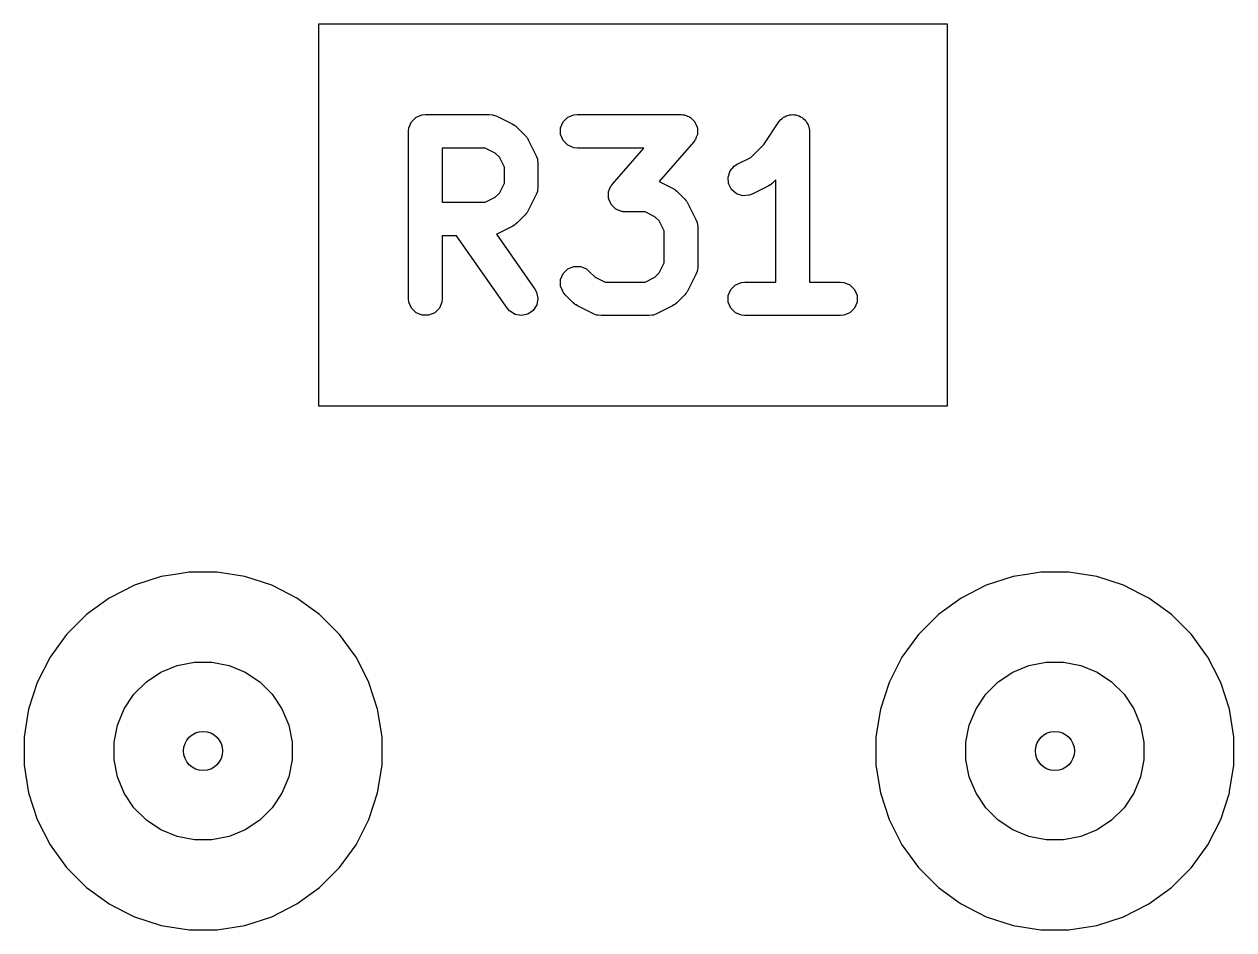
# Model space of a CAD drawing. Extents: x 20 to 124, y -124 to -20.
# Drawn here: x 48.33 to 59.15, y -93.6 to -85.49 of the extents above; entities that cross this region are included whole.
import ezdxf

# ---------------------------------------------------------------- set-up
doc = ezdxf.new("R2010")
doc.units = 0
doc.layers.add('BLACK', color=7, linetype='CONTINUOUS')
doc.layers.add('WHITE', color=7, linetype='CONTINUOUS')

msp = doc.modelspace()

# ---------------------------------------------------------------- linework, layer by layer
at = {"layer": 'BLACK', "linetype": 'CONTINUOUS'}
for p, q in [((56.588357, -85.494984), (50.963071, -85.494984)), ((50.963071, -85.494984), (50.963071, -88.911655)), ((56.588357, -85.874038), (56.588357, -85.494984)), ((56.588357, -88.911655), (56.588357, -85.874038)), ((51.793851, -86.369992), (51.835235, -86.328608)), ((51.835235, -86.328608), (51.889307, -86.30621)), ((51.889307, -86.30621), (51.918571, -86.303328)), ((51.918571, -86.303328), (52.49, -86.303328)), ((52.49, -86.303328), (52.519264, -86.30621)), ((52.519264, -86.30621), (52.524244, -86.308273)), ((52.524244, -86.308273), (52.529619, -86.308655)), ((52.529619, -86.308655), (52.557082, -86.319164)), ((52.557082, -86.319164), (52.699939, -86.390593)), ((53.150994, -86.369992), (53.192378, -86.328608)), ((53.192378, -86.328608), (53.24645, -86.30621)), ((53.24645, -86.30621), (53.275714, -86.303328)), ((53.275714, -86.303328), (54.204286, -86.303328)), ((54.204286, -86.303328), (54.219763, -86.304852)), ((54.219763, -86.304852), (54.223698, -86.30459)), ((54.223698, -86.30459), (54.226408, -86.305506)), ((54.226408, -86.305506), (54.23355, -86.30621)), ((54.23355, -86.30621), (54.256064, -86.315536)), ((54.256064, -86.315536), (54.27914, -86.32334)), ((54.27914, -86.32334), (54.282947, -86.326671)), ((54.282947, -86.326671), (54.287622, -86.328608)), ((54.287622, -86.328608), (54.304851, -86.345837)), ((54.304851, -86.345837), (54.323187, -86.361881)), ((55.079676, -86.36988), (55.098108, -86.347372)), ((55.098108, -86.347372), (55.11045, -86.339106)), ((55.11045, -86.339106), (55.120949, -86.328608)), ((55.120949, -86.328608), (55.134525, -86.322984)), ((55.134525, -86.322984), (55.146738, -86.314806)), ((55.146738, -86.314806), (55.161299, -86.311893)), ((55.161299, -86.311893), (55.175021, -86.30621)), ((55.175021, -86.30621), (55.189718, -86.30621)), ((55.189718, -86.30621), (55.204128, -86.303328)), ((55.204128, -86.303328), (55.218698, -86.30621)), ((55.218698, -86.30621), (55.233549, -86.30621)), ((55.233549, -86.30621), (55.247123, -86.311832)), ((55.247123, -86.311832), (55.261542, -86.314685)), ((55.261542, -86.314685), (55.273902, -86.322925)), ((55.273902, -86.322925), (55.287621, -86.328608)), ((55.287621, -86.328608), (55.29801, -86.338997)), ((55.29801, -86.338997), (55.310241, -86.347151)), ((55.310241, -86.347151), (55.318506, -86.359493)), ((51.768571, -86.453328), (51.771453, -86.424064)), ((51.768571, -87.953328), (51.768571, -86.453328)), ((51.771453, -86.424064), (51.793851, -86.369992)), ((52.699939, -86.390593), (52.712534, -86.398521)), ((52.712534, -86.398521), (52.716191, -86.400036)), ((52.716191, -86.400036), (52.720308, -86.403415)), ((52.720308, -86.403415), (52.724825, -86.406258)), ((52.724825, -86.406258), (52.727422, -86.409252)), ((52.727422, -86.409252), (52.738922, -86.41869)), ((52.738922, -86.41869), (52.810351, -86.490118)), ((53.128596, -86.424064), (53.150994, -86.369992)), ((53.128596, -86.482592), (53.128596, -86.424064)), ((54.323187, -86.361881), (54.325429, -86.366415)), ((54.325429, -86.366415), (54.329006, -86.369992)), ((54.329006, -86.369992), (54.338332, -86.392508)), ((54.338332, -86.392508), (54.349131, -86.414344)), ((54.349131, -86.414344), (54.349467, -86.419388)), ((54.349467, -86.419388), (54.351404, -86.424064)), ((54.351404, -86.424064), (54.351404, -86.448439)), ((54.351404, -86.448439), (54.353024, -86.47274)), ((54.944858, -86.572051), (55.079478, -86.370123)), ((55.079478, -86.370123), (55.079544, -86.370042)), ((55.079544, -86.370042), (55.079565, -86.369992)), ((55.079565, -86.369992), (55.079676, -86.36988)), ((55.318506, -86.359493), (55.329005, -86.369992)), ((55.329005, -86.369992), (55.334628, -86.383568)), ((55.334628, -86.383568), (55.342807, -86.395781)), ((55.342807, -86.395781), (55.345719, -86.410343)), ((55.345719, -86.410343), (55.351403, -86.424064)), ((55.351403, -86.424064), (55.354254, -86.453016)), ((55.354254, -86.453016), (55.354285, -86.45317)), ((55.354285, -86.45317), (55.354274, -86.453222)), ((55.354274, -86.453222), (55.354285, -86.453328)), ((55.354285, -86.453328), (55.354285, -87.803328)), ((52.810351, -86.490118), (52.819793, -86.501623)), ((52.819793, -86.501623), (52.822785, -86.504218)), ((52.822785, -86.504218), (52.825624, -86.508728)), ((52.825624, -86.508728), (52.829006, -86.512849)), ((52.829006, -86.512849), (52.830521, -86.516508)), ((52.830521, -86.516508), (52.83845, -86.529103)), ((52.83845, -86.529103), (52.909878, -86.671961)), ((53.150994, -86.536664), (53.128596, -86.482592)), ((53.192378, -86.578048), (53.150994, -86.536664)), ((54.317172, -86.552104), (54.010238, -86.902886)), ((54.326215, -86.539454), (54.317172, -86.552104)), ((54.329006, -86.536664), (54.326215, -86.539454)), ((54.330101, -86.534019), (54.329006, -86.536664)), ((54.334274, -86.528183), (54.330101, -86.534019)), ((54.342079, -86.505103), (54.334274, -86.528183)), ((54.351404, -86.482592), (54.342079, -86.505103)), ((54.353024, -86.47274), (54.351404, -86.47753)), ((54.351404, -86.47753), (54.351404, -86.482592)), ((52.45459, -86.603328), (52.068571, -86.603328)), ((52.068571, -86.603328), (52.068571, -87.089042)), ((52.544004, -86.648035), (52.45459, -86.603328)), ((52.581008, -86.685039), (52.544004, -86.648035)), ((52.909878, -86.671961), (52.920388, -86.699424)), ((53.24645, -86.600446), (53.192378, -86.578048)), ((53.275714, -86.603328), (53.24645, -86.600446)), ((53.873721, -86.603328), (53.275714, -86.603328)), ((53.591399, -86.925981), (53.873721, -86.603328)), ((54.829717, -86.687192), (54.944858, -86.572051)), ((52.625714, -86.774451), (52.581008, -86.685039)), ((52.625714, -86.917918), (52.625714, -86.774451)), ((52.920388, -86.699424), (52.920769, -86.704799)), ((52.920769, -86.704799), (52.922832, -86.709778)), ((52.922832, -86.709778), (52.925714, -86.739042)), ((52.925714, -86.739042), (52.925714, -86.953328)), ((54.645399, -86.807616), (54.683746, -86.763401)), ((54.683746, -86.763401), (54.708632, -86.747736)), ((54.708632, -86.747736), (54.829717, -86.687192)), ((54.626892, -86.863139), (54.645399, -86.807616)), ((54.631041, -86.921519), (54.626892, -86.863139)), ((55.054285, -86.886889), (55.024637, -86.916537)), ((55.054285, -87.803328), (55.054285, -86.886889)), ((52.581007, -87.007331), (52.625714, -86.917918)), ((52.920388, -86.992946), (52.909878, -87.020409)), ((52.920769, -86.98757), (52.920388, -86.992946)), ((52.922832, -86.982592), (52.920769, -86.98757)), ((52.925714, -86.953328), (52.922832, -86.982592)), ((53.555547, -87.005345), (53.557168, -87.000552)), ((53.557168, -86.995493), (53.566491, -86.972984)), ((53.557168, -87.000552), (53.557168, -86.995493)), ((53.566491, -86.972984), (53.574298, -86.949903)), ((53.574298, -86.949903), (53.578469, -86.944066)), ((53.578469, -86.944066), (53.579566, -86.941421)), ((53.579566, -86.941421), (53.582355, -86.938631)), ((53.582355, -86.938631), (53.591399, -86.925981)), ((54.010238, -86.902886), (54.128511, -86.962021)), ((54.128511, -86.962021), (54.141105, -86.969949)), ((54.141105, -86.969949), (54.144765, -86.971465)), ((54.144765, -86.971465), (54.148885, -86.974846)), ((54.148885, -86.974846), (54.153396, -86.977686)), ((54.153396, -86.977686), (54.15599, -86.980677)), ((54.15599, -86.980677), (54.167496, -86.99012)), ((54.167496, -86.99012), (54.238924, -87.061549)), ((54.657215, -86.973868), (54.631041, -86.921519)), ((54.70143, -87.012215), (54.657215, -86.973868)), ((54.985653, -86.944635), (54.842796, -87.016064)), ((54.998246, -86.936707), (54.985653, -86.944635)), ((55.001906, -86.935192), (54.998246, -86.936707)), ((55.006025, -86.93181), (55.001906, -86.935192)), ((55.010539, -86.92897), (55.006025, -86.93181)), ((55.013135, -86.925976), (55.010539, -86.92897)), ((55.024637, -86.916537), (55.013135, -86.925976)), ((52.068571, -87.089042), (52.45459, -87.089042)), ((52.45459, -87.089042), (52.544002, -87.044336)), ((52.544002, -87.044336), (52.581007, -87.007331)), ((52.909878, -87.020409), (52.83845, -87.163267)), ((53.557168, -87.029654), (53.555547, -87.005345)), ((53.557168, -87.054021), (53.557168, -87.029654)), ((53.559104, -87.058696), (53.557168, -87.054021)), ((53.559441, -87.063741), (53.559104, -87.058696)), ((53.570239, -87.085576), (53.559441, -87.063741)), ((53.579566, -87.108093), (53.570239, -87.085576)), ((53.583142, -87.111669), (53.579566, -87.108093)), ((54.238924, -87.061549), (54.248362, -87.073049)), ((54.248362, -87.073049), (54.251356, -87.075646)), ((54.251356, -87.075646), (54.254196, -87.080158)), ((54.254196, -87.080158), (54.257578, -87.084279)), ((54.257578, -87.084279), (54.259093, -87.087938)), ((54.259093, -87.087938), (54.267021, -87.100532)), ((54.267021, -87.100532), (54.33845, -87.243388)), ((54.756953, -87.030722), (54.70143, -87.012215)), ((54.815333, -87.026573), (54.756953, -87.030722)), ((54.842796, -87.016064), (54.815333, -87.026573)), ((52.810352, -87.202251), (52.738923, -87.27368)), ((52.819793, -87.190746), (52.810352, -87.202251)), ((52.822785, -87.188152), (52.819793, -87.190746)), ((52.825623, -87.183642), (52.822785, -87.188152)), ((52.829007, -87.17952), (52.825623, -87.183642)), ((52.830523, -87.175858), (52.829007, -87.17952)), ((52.83845, -87.163267), (52.830523, -87.175858)), ((53.585385, -87.116204), (53.583142, -87.111669)), ((53.60372, -87.132247), (53.585385, -87.116204)), ((53.62095, -87.149477), (53.60372, -87.132247)), ((53.625624, -87.151413), (53.62095, -87.149477)), ((53.629432, -87.154745), (53.625624, -87.151413)), ((53.652513, -87.162551), (53.629432, -87.154745)), ((53.675022, -87.171875), (53.652513, -87.162551)), ((53.682159, -87.172577), (53.675022, -87.171875)), ((53.684874, -87.173496), (53.682159, -87.172577)), ((53.688813, -87.173233), (53.684874, -87.173496)), ((53.704286, -87.174757), (53.688813, -87.173233)), ((53.883162, -87.174757), (53.704286, -87.174757)), ((53.972575, -87.219463), (53.883162, -87.174757)), ((52.699939, -87.301778), (52.557082, -87.373206)), ((52.712532, -87.29385), (52.699939, -87.301778)), ((52.716192, -87.292335), (52.712532, -87.29385)), ((52.720311, -87.288953), (52.716192, -87.292335)), ((52.724825, -87.286113), (52.720311, -87.288953)), ((52.727421, -87.283119), (52.724825, -87.286113)), ((52.738923, -87.27368), (52.727421, -87.283119)), ((54.009578, -87.256467), (53.972575, -87.219463)), ((54.054286, -87.345881), (54.009578, -87.256467)), ((54.33845, -87.243388), (54.348959, -87.270852)), ((54.348959, -87.270852), (54.34934, -87.276226)), ((54.34934, -87.276226), (54.351404, -87.281207)), ((54.351404, -87.281207), (54.354286, -87.310471)), ((54.354286, -87.310471), (54.354286, -87.667614)), ((52.197616, -87.389042), (52.068571, -87.389042)), ((52.068571, -87.389042), (52.068571, -87.953328)), ((52.652829, -88.039347), (52.197616, -87.389042)), ((52.557082, -87.373206), (52.553647, -87.37452)), ((52.553647, -87.37452), (52.898599, -87.867309)), ((54.054286, -87.632203), (54.054286, -87.345881)), ((54.009578, -87.721617), (54.054286, -87.632203)), ((53.128596, -87.781208), (53.150993, -87.727136)), ((53.150993, -87.727136), (53.192379, -87.68575)), ((53.192379, -87.68575), (53.246451, -87.663353)), ((53.246451, -87.663353), (53.304977, -87.663353)), ((53.304977, -87.663353), (53.359049, -87.68575)), ((53.359049, -87.68575), (53.38178, -87.704405)), ((53.38178, -87.704405), (53.435996, -87.758621)), ((53.972575, -87.758621), (54.009578, -87.721617)), ((54.33845, -87.734697), (54.267021, -87.877553)), ((54.348959, -87.707233), (54.33845, -87.734697)), ((54.34934, -87.701858), (54.348959, -87.707233)), ((54.351404, -87.696878), (54.34934, -87.701858)), ((54.354286, -87.667614), (54.351404, -87.696878)), ((53.128596, -87.839734), (53.128596, -87.781208)), ((53.150993, -87.893806), (53.128596, -87.839734)), ((53.435996, -87.758621), (53.52541, -87.803328)), ((53.52541, -87.803328), (53.883162, -87.803328)), ((53.883162, -87.803328), (53.972575, -87.758621)), ((54.650994, -87.869992), (54.692378, -87.828608)), ((54.692378, -87.828608), (54.74645, -87.80621)), ((54.74645, -87.80621), (54.775714, -87.803328)), ((54.775714, -87.803328), (55.054285, -87.803328)), ((55.354285, -87.803328), (55.632857, -87.803328)), ((55.632857, -87.803328), (55.662121, -87.80621)), ((55.662121, -87.80621), (55.716193, -87.828608)), ((55.716193, -87.828608), (55.757577, -87.869992)), ((51.771453, -87.982592), (51.768571, -87.953328)), ((52.068571, -87.953328), (52.065689, -87.982592)), ((52.898599, -87.867309), (52.91302, -87.892935)), ((52.91302, -87.892935), (52.925679, -87.950077)), ((52.925679, -87.950077), (52.915508, -88.007713)), ((53.169648, -87.916537), (53.150993, -87.893806)), ((53.241077, -87.987966), (53.169648, -87.916537)), ((54.238924, -87.916536), (54.167496, -87.987965)), ((54.248362, -87.905035), (54.238924, -87.916536)), ((54.251356, -87.902439), (54.248362, -87.905035)), ((54.254196, -87.897926), (54.251356, -87.902439)), ((54.257578, -87.893806), (54.254196, -87.897926)), ((54.259093, -87.890146), (54.257578, -87.893806)), ((54.267021, -87.877553), (54.259093, -87.890146)), ((54.628596, -87.924064), (54.650994, -87.869992)), ((54.628596, -87.982592), (54.628596, -87.924064)), ((55.757577, -87.869992), (55.779975, -87.924064)), ((55.779975, -87.924064), (55.779975, -87.982592)), ((51.793851, -88.036664), (51.771453, -87.982592)), ((51.835235, -88.078048), (51.793851, -88.036664)), ((51.889307, -88.100446), (51.835235, -88.078048)), ((52.001907, -88.078048), (51.947835, -88.100446)), ((52.043291, -88.036664), (52.001907, -88.078048)), ((52.065689, -87.982592), (52.043291, -88.036664)), ((52.671972, -88.061669), (52.652829, -88.039347)), ((52.721329, -88.093122), (52.671972, -88.061669)), ((52.884055, -88.05707), (52.836107, -88.090634)), ((52.915508, -88.007713), (52.884055, -88.05707)), ((53.252581, -87.997407), (53.241077, -87.987966)), ((53.255176, -88.000399), (53.252581, -87.997407)), ((53.259685, -88.003237), (53.255176, -88.000399)), ((53.263808, -88.006621), (53.259685, -88.003237)), ((53.267469, -88.008137), (53.263808, -88.006621)), ((53.280061, -88.016064), (53.267469, -88.008137)), ((53.422919, -88.087492), (53.280061, -88.016064)), ((54.128511, -88.016064), (53.985652, -88.087492)), ((54.141105, -88.008135), (54.128511, -88.016064)), ((54.144765, -88.00662), (54.141105, -88.008135)), ((54.148885, -88.003238), (54.144765, -88.00662)), ((54.153396, -88.000399), (54.148885, -88.003238)), ((54.15599, -87.997407), (54.153396, -88.000399)), ((54.167496, -87.987965), (54.15599, -87.997407)), ((54.650994, -88.036664), (54.628596, -87.982592)), ((54.692378, -88.078048), (54.650994, -88.036664)), ((54.74645, -88.100446), (54.692378, -88.078048)), ((55.716193, -88.078048), (55.662121, -88.100446)), ((55.757577, -88.036664), (55.716193, -88.078048)), ((55.779975, -87.982592), (55.757577, -88.036664)), ((51.947835, -88.100446), (51.889307, -88.100446)), ((52.778965, -88.103293), (52.721329, -88.093122)), ((52.836107, -88.090634), (52.778965, -88.103293)), ((53.450382, -88.098002), (53.422919, -88.087492)), ((53.455757, -88.098383), (53.450382, -88.098002)), ((53.460736, -88.100446), (53.455757, -88.098383)), ((53.49, -88.103328), (53.460736, -88.100446)), ((53.918571, -88.103328), (53.49, -88.103328)), ((53.947835, -88.100446), (53.918571, -88.103328)), ((53.952813, -88.098383), (53.947835, -88.100446)), ((53.958189, -88.098002), (53.952813, -88.098383)), ((53.985652, -88.087492), (53.958189, -88.098002)), ((54.775714, -88.103328), (54.74645, -88.100446)), ((55.632857, -88.103328), (54.775714, -88.103328)), ((55.662121, -88.100446), (55.632857, -88.103328)), ((50.963071, -88.911655), (56.588357, -88.911655)), ((49.555214, -90.43891), (49.315616, -90.51676)), ((49.679626, -90.419205), (49.555214, -90.43891)), ((49.804038, -90.3995), (49.679626, -90.419205)), ((50.055962, -90.3995), (49.804038, -90.3995)), ((50.304785, -90.43891), (50.055962, -90.3995)), ((50.544383, -90.51676), (50.304785, -90.43891)), ((57.175214, -90.43891), (56.935616, -90.51676)), ((57.299626, -90.419205), (57.175214, -90.43891)), ((57.424038, -90.3995), (57.299626, -90.419205)), ((57.675962, -90.3995), (57.424038, -90.3995)), ((57.924785, -90.43891), (57.675962, -90.3995)), ((58.164383, -90.51676), (57.924785, -90.43891)), ((49.315616, -90.51676), (49.091151, -90.631132)), ((50.698747, -90.595413), (50.544383, -90.51676)), ((56.935616, -90.51676), (56.711151, -90.631132)), ((58.318747, -90.595413), (58.164383, -90.51676)), ((49.091151, -90.631132), (48.88735, -90.779201)), ((50.768845, -90.63113), (50.698747, -90.595413)), ((50.768847, -90.631131), (50.768845, -90.63113)), ((50.768848, -90.631132), (50.768847, -90.631131)), ((50.972649, -90.779201), (50.768848, -90.631132)), ((56.711151, -90.631132), (56.50735, -90.779201)), ((58.388845, -90.63113), (58.318747, -90.595413)), ((58.388847, -90.631131), (58.388845, -90.63113)), ((58.388848, -90.631132), (58.388847, -90.631131)), ((58.592649, -90.779201), (58.388848, -90.631132)), ((48.887345, -90.779205), (48.709205, -90.957345)), ((48.88735, -90.779201), (48.887345, -90.779205)), ((50.972654, -90.779205), (50.972649, -90.779201)), ((51.150794, -90.957345), (50.972654, -90.779205)), ((56.507345, -90.779205), (56.329205, -90.957345)), ((56.50735, -90.779201), (56.507345, -90.779205)), ((58.592654, -90.779205), (58.592649, -90.779201)), ((58.770794, -90.957345), (58.592654, -90.779205)), ((48.709201, -90.95735), (48.561132, -91.161151)), ((48.709205, -90.957345), (48.709201, -90.95735)), ((51.150798, -90.95735), (51.150794, -90.957345)), ((51.279952, -91.135117), (51.150798, -90.95735)), ((56.329201, -90.95735), (56.181132, -91.161151)), ((56.329205, -90.957345), (56.329201, -90.95735)), ((58.770798, -90.95735), (58.770794, -90.957345)), ((58.899952, -91.135117), (58.770798, -90.95735)), ((48.561132, -91.161151), (48.44676, -91.385616)), ((49.697772, -91.234448), (49.851586, -91.203852)), ((49.851586, -91.203852), (50.008414, -91.203852)), ((50.008414, -91.203852), (50.162228, -91.234448)), ((51.29887, -91.161155), (51.279952, -91.135117)), ((51.348693, -91.258939), (51.29887, -91.161155)), ((56.181132, -91.161151), (56.06676, -91.385616)), ((57.317772, -91.234448), (57.471586, -91.203852)), ((57.471586, -91.203852), (57.628414, -91.203852)), ((57.628414, -91.203852), (57.782228, -91.234448)), ((58.91887, -91.161155), (58.899952, -91.135117)), ((58.968693, -91.258939), (58.91887, -91.161155)), ((49.422485, -91.381592), (49.552883, -91.294463)), ((49.552883, -91.294463), (49.697772, -91.234448)), ((50.162228, -91.234448), (50.307117, -91.294463)), ((50.307117, -91.294463), (50.437515, -91.381592)), ((51.413239, -91.385616), (51.348693, -91.258939)), ((57.042485, -91.381592), (57.172883, -91.294463)), ((57.172883, -91.294463), (57.317772, -91.234448)), ((57.782228, -91.234448), (57.927117, -91.294463)), ((57.927117, -91.294463), (58.057515, -91.381592)), ((59.033239, -91.385616), (58.968693, -91.258939)), ((48.44676, -91.385616), (48.36891, -91.625214)), ((49.311592, -91.492485), (49.422485, -91.381592)), ((50.437515, -91.381592), (50.548408, -91.492485)), ((51.413239, -91.385618), (51.413239, -91.385616)), ((51.413241, -91.385621), (51.413239, -91.385618)), ((51.49109, -91.625215), (51.413241, -91.385621)), ((56.06676, -91.385616), (55.98891, -91.625214)), ((56.931592, -91.492485), (57.042485, -91.381592)), ((58.057515, -91.381592), (58.168408, -91.492485)), ((59.033239, -91.385618), (59.033239, -91.385616)), ((59.033241, -91.385621), (59.033239, -91.385618)), ((59.11109, -91.625215), (59.033241, -91.385621)), ((49.224463, -91.622883), (49.311592, -91.492485)), ((50.548408, -91.492485), (50.635537, -91.622883)), ((56.844463, -91.622883), (56.931592, -91.492485)), ((58.168408, -91.492485), (58.255537, -91.622883)), ((48.36891, -91.625214), (48.3295, -91.874038)), ((49.164448, -91.767772), (49.224463, -91.622883)), ((50.635537, -91.622883), (50.695552, -91.767772)), ((51.5305, -91.874038), (51.49109, -91.625215)), ((55.98891, -91.625214), (55.9495, -91.874038)), ((56.784448, -91.767772), (56.844463, -91.622883)), ((58.255537, -91.622883), (58.315552, -91.767772)), ((59.1505, -91.874038), (59.11109, -91.625215)), ((49.133852, -91.921586), (49.164448, -91.767772)), ((50.695552, -91.767772), (50.726148, -91.921586)), ((56.753852, -91.921586), (56.784448, -91.767772)), ((58.315552, -91.767772), (58.346148, -91.921586)), ((48.3295, -91.874038), (48.3295, -92.125961)), ((49.133852, -92.078414), (49.133852, -91.921586)), ((50.726148, -91.921586), (50.726148, -92.078414)), ((51.5305, -92.125962), (51.5305, -91.874038)), ((55.9495, -91.874038), (55.9495, -92.125961)), ((56.753852, -92.078414), (56.753852, -91.921586)), ((58.346148, -91.921586), (58.346148, -92.078414)), ((59.1505, -92.125962), (59.1505, -91.874038)), ((49.164448, -92.232228), (49.133852, -92.078414)), ((50.726148, -92.078414), (50.695552, -92.232228)), ((56.784448, -92.232228), (56.753852, -92.078414)), ((58.346148, -92.078414), (58.315552, -92.232228)), ((48.3295, -92.125961), (48.36891, -92.374785)), ((51.49109, -92.374785), (51.5305, -92.125962)), ((55.9495, -92.125961), (55.98891, -92.374785)), ((59.11317, -92.361655), (59.1505, -92.125962)), ((49.224463, -92.377117), (49.164448, -92.232228)), ((50.695552, -92.232228), (50.635537, -92.377117)), ((56.844463, -92.377117), (56.784448, -92.232228)), ((58.315552, -92.232228), (58.255537, -92.377117)), ((48.36891, -92.374785), (48.44676, -92.614383)), ((49.311592, -92.507515), (49.224463, -92.377117)), ((50.635537, -92.377117), (50.548408, -92.507515)), ((51.413241, -92.614379), (51.49109, -92.374785)), ((55.98891, -92.374785), (56.06676, -92.614383)), ((56.931592, -92.507515), (56.844463, -92.377117)), ((58.255537, -92.377117), (58.168408, -92.507515)), ((59.033241, -92.614379), (59.11109, -92.374785)), ((59.11109, -92.374785), (59.11317, -92.361655)), ((49.422485, -92.618408), (49.311592, -92.507515)), ((50.548408, -92.507515), (50.437515, -92.618408)), ((57.042485, -92.618408), (56.931592, -92.507515)), ((58.168408, -92.507515), (58.057515, -92.618408)), ((48.44676, -92.614383), (48.561132, -92.838848)), ((49.552883, -92.705537), (49.422485, -92.618408)), ((50.437515, -92.618408), (50.307117, -92.705537)), ((51.29887, -92.838845), (51.413241, -92.614379)), ((56.06676, -92.614383), (56.181132, -92.838848)), ((57.172883, -92.705537), (57.042485, -92.618408)), ((58.057515, -92.618408), (57.927117, -92.705537)), ((58.91887, -92.838845), (59.033241, -92.614379)), ((49.697772, -92.765552), (49.552883, -92.705537)), ((50.307117, -92.705537), (50.162228, -92.765552)), ((57.317772, -92.765552), (57.172883, -92.705537)), ((57.927117, -92.705537), (57.782228, -92.765552)), ((48.561132, -92.838848), (48.709201, -93.042649)), ((49.851586, -92.796148), (49.697772, -92.765552)), ((50.008414, -92.796148), (49.851586, -92.796148)), ((50.162228, -92.765552), (50.008414, -92.796148)), ((51.150793, -93.042656), (51.29887, -92.838845)), ((56.181132, -92.838848), (56.329201, -93.042649)), ((57.471586, -92.796148), (57.317772, -92.765552)), ((57.628414, -92.796148), (57.471586, -92.796148)), ((57.782228, -92.765552), (57.628414, -92.796148)), ((58.770793, -93.042656), (58.91887, -92.838845)), ((48.709201, -93.042649), (48.709205, -93.042654)), ((48.709205, -93.042654), (48.887345, -93.220794)), ((50.972656, -93.220793), (51.150793, -93.042656)), ((56.329201, -93.042649), (56.329205, -93.042654)), ((56.329205, -93.042654), (56.507345, -93.220794)), ((58.592656, -93.220793), (58.770793, -93.042656)), ((48.887345, -93.220794), (48.88735, -93.220798)), ((48.88735, -93.220798), (49.065117, -93.349952)), ((50.768845, -93.36887), (50.972656, -93.220793)), ((56.507345, -93.220794), (56.50735, -93.220798)), ((56.50735, -93.220798), (56.685117, -93.349952)), ((58.388845, -93.36887), (58.592656, -93.220793)), ((49.065117, -93.349952), (49.091155, -93.36887)), ((49.091155, -93.36887), (49.234184, -93.441747)), ((50.544379, -93.483241), (50.768845, -93.36887)), ((56.685117, -93.349952), (56.711155, -93.36887)), ((56.711155, -93.36887), (56.854184, -93.441747)), ((58.164379, -93.483241), (58.388845, -93.36887)), ((49.234184, -93.441747), (49.315616, -93.483239)), ((49.315616, -93.483239), (49.315618, -93.483239)), ((49.315618, -93.483239), (49.315621, -93.483241)), ((49.315621, -93.483241), (49.555215, -93.56109)), ((50.304785, -93.56109), (50.544379, -93.483241)), ((56.854184, -93.441747), (56.935616, -93.483239)), ((56.935616, -93.483239), (56.935618, -93.483239)), ((56.935618, -93.483239), (56.935621, -93.483241)), ((56.935621, -93.483241), (57.175215, -93.56109)), ((57.924785, -93.56109), (58.164379, -93.483241)), ((49.555215, -93.56109), (49.804038, -93.6005)), ((49.804038, -93.6005), (49.804039, -93.6005)), ((49.804039, -93.6005), (50.055961, -93.6005)), ((50.055961, -93.6005), (50.055962, -93.6005)), ((50.055962, -93.6005), (50.304785, -93.56109)), ((57.175215, -93.56109), (57.424038, -93.6005)), ((57.424038, -93.6005), (57.424039, -93.6005)), ((57.424039, -93.6005), (57.675961, -93.6005)), ((57.675961, -93.6005), (57.675962, -93.6005)), ((57.675962, -93.6005), (57.924785, -93.56109))]:
    msp.add_line(p, q, dxfattribs=at)
at = {"layer": 'BLACK'}
for centre in [(49.93, -92), (57.55, -92)]:
    msp.add_circle(centre, 0.175, dxfattribs=at)
at = {"layer": 'WHITE'}
for centre in [(49.93, -92), (57.55, -92)]:
    msp.add_circle(centre, 0.175, dxfattribs=at)

doc.saveas('drawing.dxf')
